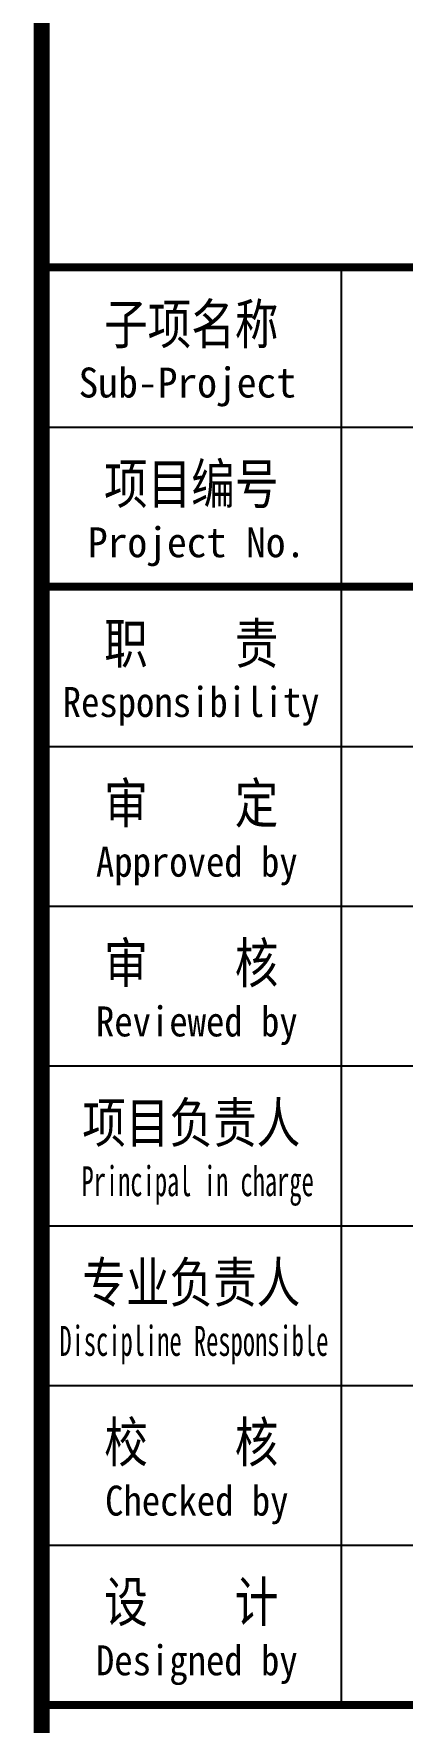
# Model space of a CAD drawing. Extents: x 522289 to 1051641, y 88514 to 354674.
# Drawn here: x 888306 to 890150, y 246993 to 255450 of the extents above; entities that cross this region are included whole.
import ezdxf
from ezdxf.enums import TextEntityAlignment as Align

# ---------------------------------------------------------------- set-up
doc = ezdxf.new("R2010")
doc.units = 0
doc.header["$LTSCALE"] = 1000
doc.header["$MEASUREMENT"] = 0
doc.layers.add('P-图框', color=7, linetype='CONTINUOUS')
doc.styles.add('STYLE-ARIAL', font='NSimSun.ttf')
doc.styles.add('图签', font='宋体.ttf', dxfattribs={"width": 0.66})

# ---------------------------------------------------------------- blocks, each defined once
blk = doc.blocks.new('TQ1')
at = {"layer": 'P-图框'}
for p, q in [((841709.1491690944, 197720.9952926632), (841709.1491690945, 204920.9952926632)), ((840209.1491690945, 204120.9952926632), (846209.1491690945, 204120.9952926632)), ((840209.1491690945, 202520.9952926632), (846209.1491690945, 202520.9952926632)), ((840209.1491690945, 201720.9952926632), (846209.1491690945, 201720.9952926632)), ((840209.1491690945, 200920.9952926632), (846209.1491690945, 200920.9952926632)), ((840209.1491690945, 200120.9952926632), (846209.1491690945, 200120.9952926632)), ((840209.1491690945, 199320.9952926632), (846209.1491690945, 199320.9952926632)), ((840209.1491690945, 198520.9952926632), (846209.1491690945, 198520.9952926632))]:
    blk.add_line(p, q, dxfattribs=at)
at = {"layer": 'P-图框', "const_width": 80}
blk.add_lwpolyline([(840209.1491690945, 185520.9950702791), (840209.1491690945, 214220.9950702791)], dxfattribs=at)
at = {"layer": 'P-图框'}
blk.add_lwpolyline([(840209.1491690945, 214220.9952926632), (840209.1491690945, 185520.9950702791), (846209.1491690945, 185520.9950702791), (846209.1491690945, 214220.9952926632)], close=True, dxfattribs=at)
at = {"layer": 'P-图框', "linetype": 'Continuous', "const_width": 40}
for points in [[(840209.1491690945, 204920.9952926632), (846209.1491690945, 204920.9952926632)], [(840209.1491690945, 203320.9952926632), (846209.1491690945, 203320.9952926632)], [(840209.1491690945, 197720.9952926632), (846209.1491690945, 197720.9952926632)]]:
    blk.add_lwpolyline(points, dxfattribs=at)
at = {"layer": 'P-图框'}
for s, height, style, width, p in [('子项名称', 200, '图签', 0.8, (840957.7283944781, 204637.0324777641)), ('Sub-Project', 150, 'STYLE-ARIAL', 0.9700000000000001, (840937.9397874929, 204344.0818563887)), ('项目编号', 200, '图签', 0.8, (840957.7283944781, 203837.0324777641)), ('Project No.', 150, 'STYLE-ARIAL', 0.9700000000000001, (840984.5928038117, 203544.0818563887)), ('职    责', 200, '图签', 0.8, (840957.7283944781, 203037.0324777641)), ('Responsibility', 150, 'STYLE-ARIAL', 0.9, (840956.6254440332, 202744.0818563887)), ('审    定', 200, '图签', 0.8, (840957.7283944781, 202237.0324777641)), ('Approved by', 150, 'STYLE-ARIAL', 0.9, (840985.4272933798, 201944.0818563887)), ('审    核', 200, '图签', 0.8, (840957.7283944781, 201437.0324777641)), ('Reviewed by', 150, 'STYLE-ARIAL', 0.9, (840985.4272933798, 201144.0818563887)), ('项目负责人', 200, '图签', 0.8, (840957.7283944781, 200637.0324777641)), ('Principal in charge', 150, 'STYLE-ARIAL', 0.6, (840989.5585482642, 200344.0818563887)), ('专业负责人', 200, '图签', 0.8, (840957.7283944781, 199837.0324777641)), ('Discipline Responsible', 150, 'STYLE-ARIAL', 0.6, (840970.8516308432, 199544.0818563887)), ('校    核', 200, '图签', 0.8, (840957.7283944781, 199037.0324777641)), ('Checked by', 150, 'STYLE-ARIAL', 0.9, (840985.4272933798, 198744.0818563887)), ('设    计', 200, '图签', 0.8, (840957.7283944781, 198237.0324777641)), ('Designed by', 150, 'STYLE-ARIAL', 0.9, (840985.4272933798, 197944.0818563887))]:
    blk.add_text(s, height=height, dxfattribs=dict(at, style=style, width=width)).set_placement(p, align=Align.MIDDLE_CENTER)

msp = doc.modelspace()

# ---------------------------------------------------------------- block references
at = {"layer": 'P-图框'}
msp.add_blockref('TQ1', (48136.5617671943, 49358.57051381178), dxfattribs=at)

doc.saveas('drawing.dxf')
